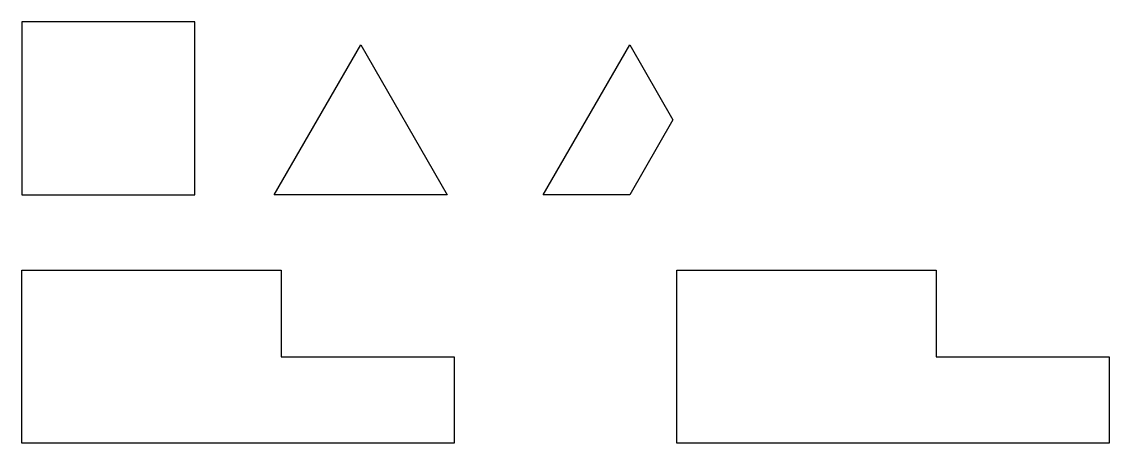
# Model space of a CAD drawing. Header units: millimetres. Extents: x 3774 to 4403, y 2299 to 2542.
import ezdxf

# ---------------------------------------------------------------- set-up
doc = ezdxf.new("R2010")
doc.units = ezdxf.units.MM

msp = doc.modelspace()

# ---------------------------------------------------------------- linework, layer by layer
for p, q in [((3874.13, 2542.21), (3774.13, 2542.21)), ((3774.13, 2542.21), (3774.13, 2442.21)), ((3874.13, 2442.21), (3874.13, 2542.21)), ((3920.14, 2442.21), (3970.14, 2528.81)), ((3970.14, 2528.81), (4020.14, 2442.21)), ((4075.68, 2442.21), (4125.68, 2528.81)), ((4125.68, 2528.81), (4150.68, 2485.51)), ((4150.68, 2485.51), (4125.68, 2442.21)), ((3774.13, 2442.21), (3874.13, 2442.21)), ((4020.14, 2442.21), (3920.14, 2442.21)), ((4125.68, 2442.21), (4075.68, 2442.21)), ((4152.96, 2298.67), (4152.96, 2398.67)), ((4152.96, 2398.67), (4302.96, 2398.67)), ((4302.96, 2398.67), (4302.96, 2348.67)), ((4302.96, 2348.67), (4402.96, 2348.67)), ((4402.96, 2348.67), (4402.96, 2298.67)), ((4402.96, 2298.67), (4152.96, 2298.67))]:
    msp.add_line(p, q)
msp.add_lwpolyline([(3774.13, 2298.67), (3774.13, 2398.67), (3924.13, 2398.67), (3924.13, 2348.67), (4024.13, 2348.67), (4024.13, 2298.67)], close=True)

doc.saveas('drawing.dxf')
